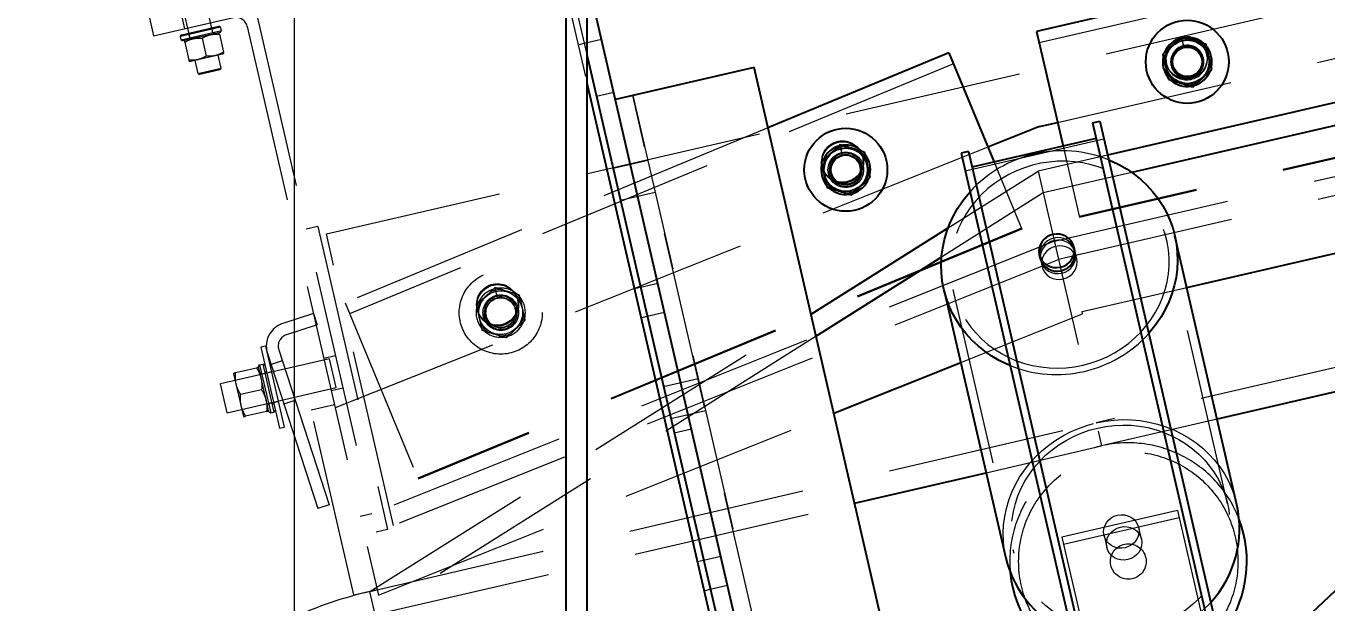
# Model space of a CAD drawing. Header units: millimetres. Extents: x 1293 to 41893, y 1011 to 26911.
# Drawn here: x 10741.8 to 11206.4, y 5223.5 to 5429.4 of the extents above; entities that cross this region are included whole.
import ezdxf

# ---------------------------------------------------------------- set-up
doc = ezdxf.new("R2010")
doc.units = ezdxf.units.MM
doc.header["$LTSCALE"] = 50
doc.linetypes.add('CENTERX2', pattern=[20.32, 12.7, -2.54, 2.54, -2.54])
doc.linetypes.add('HIDDEN', pattern=[1.905, 1.27, -0.635])
doc.layers.add('CAPA_1', color=7, linetype='Continuous')
doc.layers.add('STRUC', color=4, linetype='Continuous')
doc.styles.add('SLDTEXTSTYLE0', font='TXT', dxfattribs={"width": 0.75})
doc.dimstyles.new('SLDDIMSTYLE1', dxfattribs={"dimtxt": 100, "dimasz": 100, "dimexe": 0, "dimexo": 0.0625, "dimgap": 25, "dimtad": 2, "dimdec": 4, "dimlfac": 75, "dimzin": 12, "dimdsep": 46, "dimtxsty": 'SLDTEXTSTYLE0', "dimsah": 1, "dimcen": 0.09, "dimadec": 0, "dimazin": 3, "dimtfac": 1, "dimtdec": 0, "dimtofl": 0, "dimtmove": 0, "dimatfit": 3, "dimfxl": 1, "dimfrac": 2, "dimtolj": 1, "dimtzin": 12, "dimarcsym": 0})

# ---------------------------------------------------------------- blocks, each defined once
blk = doc.blocks.new('_D_3')
at = {"layer": 'CAPA_1', "transparency": 16777216}
blk.add_arc((9899.27, 4708.49), 5214.32, 0, 13, dxfattribs=at)
for points in [[(14979.94, 5881.46), (14986.48, 5780.49), (15016.52, 5787.13)], [(15113.58, 4708.49), (15128.01, 4808.64), (15097.24, 4808.34)]]:
    blk.add_solid(points, dxfattribs=at)
at = {"layer": 'CAPA_1', "transparency": 16777216, "insert": (15196.76, 5413.27), "char_height": 100, "attachment_point": 1, "rotation": 276.5, "style": 'SLDTEXTSTYLE0'}
blk.add_mtext('13°', dxfattribs=at)

msp = doc.modelspace()

# ---------------------------------------------------------------- linework, layer by layer
at = {"color": 1, "linetype": 'HIDDEN', "lineweight": 18}
for p, q in [((16327.8123211, 6489.1646889), (11124.0071077, 5287.7715924)), ((11109.0187386, 5352.5451709), (13669.0136889, 5943.5665743)), ((10849.0908912, 5355.2090698), (12641.9318104, 5769.1190098)), ((12657.1684952, 5703.1216774), (11111.0164292, 5346.1643467)), ((10927.2838093, 5473.2360545), (10942.1028163, 5409.0478832)), ((10929.5029696, 5473.748388), (10942.1028163, 5419.172456)), ((11330.977345, 5475.8172239), (11103.6243299, 5423.3286446)), ((10787.3878032, 5425.8391392), (10942.1028163, 5461.5579144)), ((11110.1740294, 5394.9587795), (11337.5270445, 5447.4473588)), ((10797.6359771, 5436.7207038), (10800.4280996, 5424.6266927)), ((10808.6777661, 5426.5312783), (10805.8856436, 5438.6252894)), ((10785.9022264, 5432.2738791), (10787.3878032, 5425.8391392)), ((10796.9856859, 5434.8326973), (10798.4712627, 5428.3979574)), ((10823.9916386, 5434.2898004), (10866.8298177, 5248.7372611)), ((10811.3425596, 5428.9147821), (10796.9881398, 5425.6008031)), ((10796.9881398, 5425.6008031), (10797.3847073, 5426.2354439)), ((10797.3849138, 5426.2354916), (10796.9883623, 5425.6008545)), ((10797.2566863, 5424.4376002), (10811.6111061, 5427.7515791)), ((10797.3847073, 5426.2354439), (10810.7079188, 5429.3113496)), ((10811.2145386, 5427.1169383), (10797.8913271, 5424.0410326)), ((10799.372877, 5426.694449), (10800.0075177, 5426.2978815)), ((10800.0076466, 5426.2979112), (10799.3730219, 5426.6944825)), ((10800.0075177, 5426.2978815), (10800.2760643, 5425.1346785)), ((10800.0076466, 5426.2979112), (10800.2761932, 5425.1347082)), ((10808.3231816, 5428.2177038), (10808.7197492, 5428.8523445)), ((10808.5917282, 5427.0545008), (10808.3231816, 5428.2177038)), ((10809.2263689, 5426.6579332), (10808.5917282, 5427.0545008)), ((10810.7463286, 5426.9808039), (10810.6940743, 5426.9967797)), ((10811.3425596, 5428.9147821), (10810.7079188, 5429.3113496)), ((10810.8739257, 5426.4281205), (10812.3434219, 5420.0630329)), ((10811.2145386, 5427.1169383), (10811.6111061, 5427.7515791)), ((10811.6111061, 5427.7515791), (10811.3425596, 5428.9147821)), ((10820.8190981, 5429.2126744), (10867.6698547, 5226.2797524)), ((10797.2566863, 5424.4376002), (10796.9881398, 5425.6008031)), ((10797.2569088, 5424.4376515), (10796.9883623, 5425.6008545)), ((10797.8913271, 5424.0410326), (10797.2566863, 5424.4376002)), ((10797.2569088, 5424.4376515), (10797.8915336, 5424.0410803)), ((10798.4117914, 5424.1611913), (10798.3718288, 5424.1239255)), ((10798.4994258, 5423.5712421), (10799.9689221, 5417.2061545)), ((10800.2760643, 5425.1346785), (10799.8794967, 5424.5000377)), ((10799.8796416, 5424.5000712), (10800.2761932, 5425.1347082)), ((10804.6866338, 5424.9998628), (10806.1562139, 5418.6344122)), ((10938.9511957, 5422.6990519), (10941.170356, 5423.2113854)), ((10941.1661119, 5423.2297685), (10947.3533618, 5424.6582077)), ((11154.4477372, 5425.1510843), (11155.2386326, 5421.8443511)), ((11154.5151351, 5425.1669241), (11155.427448, 5425.3274688)), ((11155.2799686, 5421.8540658), (11154.5151351, 5425.1669241)), ((10800.0965191, 5416.6534711), (10800.1487735, 5416.6374954)), ((10812.4310563, 5419.4730838), (10800.1487735, 5416.6374954)), ((10802.1650816, 5417.1029968), (10803.2305068, 5412.4881333)), ((10811.4801734, 5414.3927189), (10810.4147482, 5419.0075824)), ((10812.4310563, 5419.4730838), (10812.4710189, 5419.5103495)), ((11163.4866388, 5419.240162), (11163.4036411, 5419.5996649)), ((10803.2305068, 5412.4881333), (10811.4801734, 5414.3927189)), ((10803.2305068, 5412.4881333), (10803.8651476, 5412.0915658)), ((10811.0836058, 5413.7580781), (10803.8651476, 5412.0915658)), ((10811.0836058, 5413.7580781), (10811.4801734, 5414.3927189)), ((11072.9877788, 5415.9385187), (10857.3943959, 5326.6976217)), ((11345.2774636, 5413.8766054), (11117.9244485, 5361.3880261)), ((11345.3604614, 5413.5171025), (11118.0074463, 5361.0285232)), ((11148.9667246, 5416.2666401), (11149.0497224, 5415.9071372)), ((10945.5245386, 5404.3513485), (10951.7117885, 5405.7797877)), ((10958.4978327, 5404.6096585), (11027.0029271, 5107.8814948)), ((11027.0040023, 5107.881743), (10958.4989079, 5404.6099067)), ((11006.7763742, 5393.0957668), (10855.7814721, 5330.5942173)), ((11126.7170821, 5388.9468552), (11077.2190828, 5377.5193417)), ((11085.3262157, 5386.1306006), (10852.2529913, 5293.0575246)), ((11032.503028, 5386.621935), (11033.2939234, 5383.3152018)), ((11032.5704258, 5386.6377748), (11033.4827387, 5386.7983196)), ((11033.3352594, 5383.3249166), (11032.5704258, 5386.6377748)), ((11040.3081485, 5383.5257617), (11040.1670359, 5383.8666697)), ((11112.1253196, 5386.5068131), (11118.0074463, 5361.0285232)), ((10963.8555549, 5381.4077196), (10951.4810551, 5378.5508412)), ((11087.5217004, 5380.82662), (11097.4419023, 5356.8608156)), ((11128.0259555, 5383.2775017), (11103.2769559, 5377.5637449)), ((11026.4768561, 5378.1998727), (11026.6179687, 5377.8589648)), ((11071.0712716, 5357.3213579), (11103.2769559, 5377.5637449)), ((11103.2769559, 5377.5637449), (11125.9116933, 5279.5219258)), ((11136.6795072, 5377.1099902), (11105.0666809, 5369.8115941)), ((10954.0998603, 5367.2075497), (10966.4743601, 5370.0644281)), ((11105.0666809, 5369.8115941), (11068.7313092, 5346.8867813)), ((10846.0000807, 5357.7796731), (10841.8752474, 5356.8273803)), ((10846.0000807, 5357.7796731), (10870.954651, 5249.6895539)), ((11097.3007898, 5357.2017235), (10881.7074069, 5267.9608266)), ((11097.4419023, 5356.8608156), (10881.8485194, 5267.6199186)), ((10873.1120401, 5251.1620428), (10849.0908912, 5355.2090698)), ((11109.0187386, 5352.5451709), (10865.330144, 5255.2330615)), ((11170.8731813, 5258.8472299), (11149.1324848, 5353.0165324)), ((11117.0021752, 5346.3416513), (11116.5220151, 5348.4214534)), ((11111.0164292, 5346.1643467), (10873.1120401, 5251.1620428)), ((11104.1475152, 5345.564575), (11104.6276754, 5343.4847729)), ((10967.4677353, 5337.5332844), (10961.2804854, 5336.1048452)), ((10909.3068092, 5335.6271368), (10910.0977046, 5332.3204036)), ((10910.1390406, 5332.3301183), (10909.374207, 5335.6429765)), ((10917.1119297, 5332.5309635), (10916.9708171, 5332.8718714)), ((10961.2847295, 5336.0864621), (10959.0655691, 5335.5741286)), ((11072.8230692, 5335.3991157), (11094.5637657, 5241.2298132)), ((11118.9149137, 5327.4617734), (11156.2982452, 5336.0923955)), ((10855.7814721, 5330.5942173), (10881.8485194, 5267.6199186)), ((10844.4689523, 5326.7739016), (10833.5001005, 5323.2099056)), ((10844.4689523, 5326.7739016), (10845.7771242, 5322.7477623)), ((10864.6054685, 5227.5504563), (11022.1364177, 5326.5641089)), ((10903.2806373, 5327.2050744), (10903.4217499, 5326.8641665)), ((10961.4463011, 5325.2620454), (10963.6654614, 5325.7743789)), ((10963.6612174, 5325.7927621), (10969.8484673, 5327.2212012)), ((11075.5882212, 5309.3077449), (11119.0950924, 5326.6813336)), ((11119.0950924, 5326.6813336), (11118.9149137, 5327.4617734)), ((10845.7771242, 5322.7477623), (10834.8082724, 5319.1837663)), ((10827.3220131, 5315.1008329), (10825.6720798, 5314.7199157)), ((10825.6720798, 5314.7199157), (10832.3381294, 5285.8460828)), ((10827.3220131, 5315.1008329), (10833.9880627, 5286.2269999)), ((11023.9651915, 5318.642819), (10866.5100541, 5219.3007898)), ((10850.2512333, 5310.6189138), (10811.2764307, 5301.6208716)), ((10828.0641659, 5312.5412832), (10846.0489549, 5257.1897939)), ((10833.3650002, 5309.926347), (10829.338861, 5308.618175)), ((10832.0903051, 5313.8494551), (10850.0750942, 5258.4979659)), ((10852.3082899, 5311.6369087), (10848.1834566, 5310.6846159)), ((10852.6319653, 5300.3068306), (10850.2512333, 5310.6189138)), ((10815.9948214, 5305.4256276), (10815.9516912, 5305.2845551)), ((10815.9516912, 5305.2845551), (10819.4653121, 5290.0653909)), ((10824.1844914, 5307.3163619), (10816.6844867, 5305.5848494)), ((10824.8726914, 5307.8098205), (10825.269259, 5308.4444613)), ((10828.5904575, 5291.7064065), (10824.8726914, 5307.8098205)), ((10825.2693203, 5308.4441957), (10824.8727491, 5307.8095709)), ((10824.974764, 5307.3676956), (10824.8741567, 5307.4755837)), ((10825.269259, 5308.4444613), (10826.5115808, 5308.7312739)), ((10825.269259, 5308.4444613), (10829.2250983, 5291.3098389)), ((10825.2693203, 5308.4441957), (10826.5116421, 5308.7310083)), ((10826.0340926, 5305.1316031), (10825.3994518, 5305.5281706)), ((10825.3994931, 5305.5279917), (10826.0341302, 5305.1314402)), ((10827.2764144, 5305.4184157), (10826.0340926, 5305.1316031)), ((10827.276452, 5305.4182528), (10826.0341302, 5305.1314402)), ((10830.4674201, 5291.5966515), (10826.5115808, 5308.7312739)), ((10826.5115808, 5308.7312739), (10827.1462216, 5308.3347063)), ((10827.1462792, 5308.3344567), (10826.5116421, 5308.7310083)), ((10827.672982, 5306.0530564), (10827.2764144, 5305.4184157)), ((10827.276452, 5305.4182528), (10827.6730233, 5306.0528775)), ((10829.4456261, 5305.9024547), (10827.7956928, 5305.5215375)), ((10813.6571627, 5291.3087885), (10811.2764307, 5301.6208716)), ((10813.6571627, 5291.3087885), (10852.6319653, 5300.3068306)), ((10850.8022618, 5299.3413244), (10854.9270951, 5300.2936172)), ((10981.8516392, 5303.4581144), (10969.4771394, 5300.601236)), ((10825.9666969, 5299.5815276), (10818.4733792, 5297.8515589)), ((10833.9174628, 5294.5266877), (10837.943602, 5295.8348596)), ((10827.7555894, 5291.8482371), (10820.2555847, 5290.1167246)), ((10828.0636971, 5293.9880564), (10828.4602647, 5294.6226971)), ((10828.4452547, 5292.0074589), (10828.4883849, 5292.1485314)), ((10828.4602647, 5294.6226971), (10829.7025865, 5294.9095097)), ((10828.5904575, 5291.7064065), (10829.2250983, 5291.3098389)), ((10829.2250983, 5291.3098389), (10830.4674201, 5291.5966515)), ((10829.7025865, 5294.9095097), (10830.3372273, 5294.5129422)), ((10830.2145165, 5295.044461), (10831.8644498, 5295.4253781)), ((10830.4674201, 5291.5966515), (10830.8639877, 5292.2312923)), ((10843.7176542, 5292.3903138), (10851.9673208, 5294.2948994)), ((10858.954339, 5226.3929814), (10843.7176542, 5292.3903138)), ((10867.6698547, 5226.2797524), (11030.2959708, 5291.2212012)), ((10972.0959446, 5289.2579445), (10984.4704444, 5292.1148229)), ((10819.4653121, 5290.0653909), (10819.5659194, 5289.9575028)), ((10864.6054685, 5227.5504563), (11124.0071077, 5287.7715924)), ((11167.160026, 5289.0448538), (11125.9116933, 5279.5219258)), ((10832.3381294, 5285.8460828), (10833.9880627, 5286.2269999)), ((10973.268502, 5284.1790405), (10979.4557519, 5285.6074797)), ((11084.6749826, 5269.9486572), (11125.9116933, 5279.5219258)), ((10850.0750942, 5258.4979659), (10846.0489549, 5257.1897939)), ((10866.5100541, 5219.3007898), (11037.7235781, 5259.0486994)), ((10865.330144, 5255.2330615), (10861.2053107, 5254.2807687)), ((11152.9667174, 5256.4282846), (11111.7183847, 5246.9053566)), ((11153.5619004, 5253.8502638), (11112.3135677, 5244.3273358)), ((11152.9667174, 5256.4282846), (11174.1374841, 5164.7276195)), ((10870.954651, 5249.6895539), (10866.8298177, 5248.7372611)), ((11140.1271109, 5246.1765505), (11139.1500009, 5250.4088787)), ((11111.7183847, 5246.9053566), (11132.8891513, 5155.2046915)), ((11126.7755011, 5247.5520003), (11127.752611, 5243.3196721)), ((10989.9628407, 5240.096278), (10983.7755908, 5238.6678388)), ((10983.7798349, 5238.6494556), (10981.5606746, 5238.1371221)), ((10858.954339, 5226.3929814), (10867.2040055, 5228.297567)), ((10866.5100541, 5219.3007898), (10864.6054685, 5227.5504563)), ((10983.9414066, 5227.8250389), (10986.1605669, 5228.3373725)), ((10986.1563228, 5228.3557556), (10992.3435727, 5229.7841948))]:
    msp.add_line(p, q, dxfattribs=at)
at = {"color": 7, "linetype": 'Continuous', "lineweight": 25}
for p, q in [((11330.028676, 5479.926361), (11102.6756609, 5427.4377816)), ((11012.0811531, 5144.2913413), (10942.1028163, 5447.4008189)), ((11384.2268203, 5442.4261319), (11128.0259555, 5383.2775017)), ((11386.0165454, 5434.6739812), (11136.6795072, 5377.1099902)), ((11102.6756609, 5427.4377816), (11112.1253196, 5386.5068131)), ((10942.1028163, 5419.172456), (11025.9558435, 5055.9650917)), ((11071.3748551, 5419.8351143), (11006.7763742, 5393.0957668)), ((11071.3748551, 5419.8351143), (11087.5217004, 5380.82662)), ((11001.8096573, 5414.6089811), (10952.311658, 5403.1814676)), ((11061.5791524, 5155.7188549), (11001.8096573, 5414.6089811)), ((10942.1028163, 5409.0478832), (11023.1608778, 5057.9468455)), ((11103.6782289, 5393.4591058), (11085.3262157, 5386.1306006)), ((11103.6782289, 5393.4591058), (11110.1740294, 5394.9587795)), ((11122.6532002, 5394.7876438), (11125.231221, 5395.3828268)), ((11122.6532002, 5394.7876438), (11169.755905, 5190.7634143)), ((11125.231221, 5395.3828268), (11171.9882247, 5192.8559931)), ((11123.9354967, 5389.2334073), (11079.593539, 5378.9962597)), ((11078.3112425, 5384.5504962), (11075.7332217, 5383.9553132)), ((11075.7332217, 5383.9553132), (11125.0431226, 5170.3706669)), ((11078.3112425, 5384.5504962), (11127.6211434, 5170.9658499)), ((11022.1364177, 5326.5641089), (11071.0712716, 5357.3213579)), ((11174.2110837, 5258.5033675), (11152.063258, 5354.4361401)), ((11068.7313092, 5346.8867813), (11023.9651915, 5318.642819)), ((11103.6505654, 5347.7171011), (11103.9439507, 5346.4463101)), ((11116.3184505, 5349.3031885), (11116.0250653, 5350.5739795)), ((11156.2982452, 5336.0923955), (11220.4410265, 5350.9009234)), ((11069.5665926, 5335.3902841), (11091.7144182, 5239.4575115)), ((11030.2959708, 5291.2212012), (11075.5882212, 5309.3077449)), ((11232.0831896, 5304.0335471), (11167.160026, 5289.0448538)), ((11037.7235781, 5259.0486994), (11084.6749826, 5269.9486572))]:
    msp.add_line(p, q, dxfattribs=at)
at = {"color": 1, "linetype": 'HIDDEN', "lineweight": 18, "flags": 128}
for points in [[(11154.57083, 5424.6364334), (11153.2418669, 5424.1966656), (11152.5120972, 5423.8409808)], [(11152.9716574, 5424.1783504), (11153.3457839, 5424.3515099), (11154.6080098, 5424.7646394)], [(11154.6080098, 5424.7646394), (11155.9235949, 5424.9466445), (11156.6123163, 5424.9478125)], [(11156.8424624, 5424.8557225), (11156.0198994, 5424.8495557), (11154.6341717, 5424.6513199)], [(11162.4038298, 5423.1091232), (11162.5756117, 5422.9489032), (11163.5308811, 5421.8702852)], [(11147.8674587, 5418.3055089), (11148.2190595, 5419.5748424), (11148.4029481, 5420.0436168)], [(11165.1021037, 5414.8120834), (11164.7552722, 5413.5918314), (11164.601592, 5413.1992291)], [(11150.7415682, 5409.9489445), (11150.4355422, 5410.2264245), (11149.5409801, 5411.2163382)], [(11159.3499359, 5408.2840121), (11158.5046888, 5408.0401552), (11157.702025, 5407.890458)], [(11032.6261208, 5386.1072842), (11031.2971577, 5385.6675163), (11030.567388, 5385.3118316)], [(11034.8977532, 5386.3265733), (11034.0751902, 5386.3204064), (11032.6894624, 5386.1221706)], [(11040.4591206, 5384.579974), (11040.6309025, 5384.4197539), (11041.5861718, 5383.341136)], [(11025.9227495, 5379.7763596), (11026.2743503, 5381.0456931), (11026.4582389, 5381.5144675)], [(11119.2552552, 5308.3541267), (11122.187065, 5309.144549), (11125.0514608, 5310.145846), (11127.8312159, 5311.3519957), (11130.5096124, 5312.7557442), (11133.0705421, 5314.3486493), (11135.4986033, 5316.1211309), (11137.7791934, 5318.0625292), (11139.8985966, 5320.1611684), (11141.8440666, 5322.404427), (11143.6039031, 5324.7788138), (11145.1675223, 5327.270049), (11146.5255203, 5329.8631499), (11147.6697299, 5332.5425214), (11148.5932699, 5335.2920494), (11149.2905859, 5338.0951979), (11149.7574841, 5340.9351085), (11149.9911566, 5343.7947015), (11149.990198, 5346.6567791), (11149.7546142, 5349.5041285), (11149.2858219, 5352.3196252), (11148.5866405, 5355.0863366), (11147.6612749, 5357.7876233), (11146.5152905, 5360.4072396), (11145.1555793, 5362.9294306), (11143.5903188, 5365.3390277), (11141.8289227, 5367.6215392), (11139.8819841, 5369.763238), (11137.7612122, 5371.7512434), (11135.4793615, 5373.5735995), (11133.0501555, 5375.2193463), (11130.4882036, 5376.6785862), (11127.8089136, 5377.9425432), (11125.0283993, 5379.0036155), (11122.1633828, 5379.8554219), (11119.2310948, 5380.4928394), (11116.2491704, 5380.9120346), (11113.2355431, 5381.1104863), (11110.2083375, 5381.0870011), (11107.1857593, 5380.8417202), (11104.1859867, 5380.3761187), (11101.2270608, 5379.6929968), (11098.3267768, 5378.7964629), (11095.5025775, 5377.6919089), (11092.7714478, 5376.3859776), (11090.1498131, 5374.8865232), (11087.6534402, 5373.2025634), (11085.2973427, 5371.3442259), (11083.0956903, 5369.3226869), (11081.061724, 5367.1501041), (11079.2076765, 5364.8395437), (11077.544698, 5362.4049018), (11076.08279, 5359.8608205), (11074.8307446, 5357.2226002), (11073.7960916, 5354.5061075), (11072.9850537, 5351.7276798), (11072.4025085, 5348.9040267), (11072.0519595, 5346.0521301), (11071.935515, 5343.1891417), (11072.0538752, 5340.3322797), (11072.4063283, 5337.4987257), (11072.9907547, 5334.705521), (11073.8036395, 5331.9694643), (11074.8400939, 5329.3070105), (11076.0938846, 5326.734172), (11077.5574712, 5324.2664221), (11079.2220514, 5321.9186021), (11081.0776142, 5319.7048321), (11083.1130002, 5317.638426), (11085.3159682, 5315.7318114), (11087.6732693, 5313.9964548), (11090.1707265, 5312.442793), (11092.7933198, 5311.0801698), (11095.5252765, 5309.9167803), (11098.3501663, 5308.9596211), (11101.2510001, 5308.2144487), (11104.2103319, 5307.6857448), (11107.2103639, 5307.3766889), (11110.2330536, 5307.2891398), (11113.2602221, 5307.423624), (11116.2736637, 5307.7793327), (11119.2552552, 5308.3541267)], [(11043.1573945, 5376.2829341), (11042.810563, 5375.0626821), (11042.6568828, 5374.6700799)], [(11028.7968589, 5371.4197953), (11028.490833, 5371.6972753), (11027.5962709, 5372.6871889)], [(11037.4052267, 5369.7548628), (11036.5599796, 5369.511006), (11035.7573158, 5369.3613088)], [(11116.3184505, 5349.3031885), (11115.9376957, 5350.4100186), (11115.3338005, 5351.4194197), (11114.5299724, 5352.2926012), (11113.5571019, 5352.9960071), (11112.452576, 5353.5026059), (11111.2588409, 5353.7929294), (11110.0217712, 5353.8558205), (11108.7889068, 5353.6888623), (11107.607626, 5353.2984711), (11106.5233248, 5352.6996493), (11105.5776722, 5351.9154093), (11104.8070092, 5350.975889), (11104.2409518, 5349.9171936), (11103.9012534, 5348.7800083), (11103.8009684, 5347.6080343), (11103.9439507, 5346.4463101)], [(11111.6770589, 5341.1789011), (11112.8583397, 5341.5692923), (11113.9426409, 5342.1681142), (11114.8882935, 5342.9523542), (11115.6589565, 5343.8918745), (11116.2250139, 5344.9505698), (11116.5647123, 5346.0877552), (11116.6649973, 5347.2597292), (11116.5220151, 5348.4214534), (11116.1412603, 5349.5282835), (11115.5373651, 5350.5376847), (11114.733537, 5351.4108662), (11113.7606665, 5352.114272), (11112.6561405, 5352.6208709), (11111.4624054, 5352.9111943), (11110.2253358, 5352.9740854), (11108.9924714, 5352.8071273), (11107.8111906, 5352.4167361), (11106.7268894, 5351.8179143), (11105.7812368, 5351.0336743), (11105.0105738, 5350.094154), (11104.4445164, 5349.0354586), (11104.104818, 5347.8982732), (11104.004533, 5346.7262993), (11104.1475152, 5345.564575), (11104.52827, 5344.4577449), (11105.1321652, 5343.4483437), (11105.9359933, 5342.5751623), (11106.9088638, 5341.8717564), (11108.0133898, 5341.3651576), (11109.2071249, 5341.0748341), (11110.4441945, 5341.011943), (11111.6770589, 5341.1789011)], [(11112.1572191, 5339.099099), (11113.3384999, 5339.4894902), (11114.4228011, 5340.088312), (11115.3684537, 5340.872552), (11116.1391167, 5341.8120723), (11116.7051741, 5342.8707677), (11117.0448724, 5344.0079531), (11117.1451575, 5345.179927), (11117.0021752, 5346.3416513), (11116.6214204, 5347.4484814), (11116.0175253, 5348.4578826), (11115.2136971, 5349.331064), (11114.2408266, 5350.0344699), (11113.1363007, 5350.5410687), (11111.9425656, 5350.8313922), (11110.7054959, 5350.8942833), (11109.4726315, 5350.7273252), (11108.2913508, 5350.336934), (11107.2070495, 5349.7381122), (11106.2613969, 5348.9538721), (11105.4907339, 5348.0143518), (11104.9246766, 5346.9556565), (11104.5849782, 5345.8184711), (11104.4846931, 5344.6464971), (11104.6276754, 5343.4847729), (11105.0084302, 5342.3779428), (11105.6123253, 5341.3685416), (11106.4161535, 5340.4953601), (11107.389024, 5339.7919543), (11108.4935499, 5339.2853554), (11109.687285, 5338.995032), (11110.9243547, 5338.9321409), (11112.1572191, 5339.099099)], [(10909.429902, 5335.1124859), (10908.1009389, 5334.6727181), (10907.3711692, 5334.3170333)], [(10911.7015344, 5335.331775), (10910.8789714, 5335.3256082), (10909.4932436, 5335.1273724)], [(11091.7144182, 5239.4575115), (11091.1610254, 5242.3807343), (11090.8414047, 5245.3408654), (11090.7573436, 5248.3213504), (11090.9093124, 5251.3055213), (11091.296461, 5254.2766894), (11091.9166244, 5257.2182387), (11092.7663344, 5260.1137189), (11093.8408391, 5262.9469373), (11095.1341293, 5265.7020494), (11096.6389726, 5268.3636474), (11098.3469532, 5270.9168467), (11100.2485193, 5273.3473687), (11102.3330367, 5275.6416209), (11104.5888479, 5277.786773), (11107.0033375, 5279.7708285), (11109.5630026, 5281.5826915), (11112.2535286, 5283.2122296), (11115.059869, 5284.6503295), (11117.9663296, 5285.888949), (11120.9566563, 5286.9211612), (11124.0141258, 5287.7411934)], [(11124.4409952, 5285.8922189), (11127.4225868, 5286.4670129), (11130.4360284, 5286.8227216), (11133.4631969, 5286.9572058), (11136.4858866, 5286.8696567), (11139.4859185, 5286.5606008), (11142.4452503, 5286.0318969), (11145.3460841, 5285.2867245), (11148.170974, 5284.3295653), (11150.9029307, 5283.1661758), (11153.5255239, 5281.8035526), (11156.0229811, 5280.2498908), (11158.3802823, 5278.5145342), (11160.5832503, 5276.6079196), (11162.6186362, 5274.5415135), (11164.4741991, 5272.3277435), (11166.1387793, 5269.9799235), (11167.6023658, 5267.5121736), (11168.8561565, 5264.939335), (11169.892611, 5262.2768813), (11170.7054957, 5259.5408246), (11171.2899221, 5256.7476199), (11171.6423753, 5253.9140659), (11171.7607355, 5251.0572039), (11171.6442909, 5248.1942155), (11171.2937419, 5245.3423189), (11170.7111967, 5242.5186658), (11169.9001588, 5239.7402381), (11168.8655059, 5237.0237454), (11167.6134605, 5234.3855251), (11166.1515525, 5231.8414438), (11164.488574, 5229.4068019), (11162.6345264, 5227.0962415), (11160.6005602, 5224.9236587), (11158.3989078, 5222.9021197), (11156.0428102, 5221.0437822), (11153.5464374, 5219.3598224), (11150.9248027, 5217.860368), (11148.193673, 5216.5544367), (11145.3694736, 5215.4498827), (11142.4691897, 5214.5533488), (11139.5102637, 5213.8702269), (11136.5104912, 5213.4046254), (11133.487913, 5213.1593445), (11130.4607073, 5213.1358593), (11127.4470801, 5213.334311), (11124.4651557, 5213.7535062), (11121.5328677, 5214.3909237), (11118.6678512, 5215.2427301), (11115.8873368, 5216.3038024), (11113.2080469, 5217.5677593), (11110.646095, 5219.0269993), (11108.2168889, 5220.6727461), (11105.9350383, 5222.4951022), (11103.8142664, 5224.4831076), (11101.8673278, 5226.6248064), (11100.1059316, 5228.9073179), (11098.5406711, 5231.316915), (11097.1809599, 5233.839106), (11096.0349755, 5236.4587223), (11095.10961, 5239.160009), (11094.4104286, 5241.9267204), (11093.9416363, 5244.7422171), (11093.7060524, 5247.5895665), (11093.7050939, 5250.4516441), (11093.9387664, 5253.3112371), (11094.4056646, 5256.1511477), (11095.1029806, 5258.9542962), (11096.0265205, 5261.7038242), (11097.1707302, 5264.3831957), (11098.5287282, 5266.9762966), (11100.0923474, 5269.4675318), (11101.8521839, 5271.8419186), (11103.7976539, 5274.0851772), (11105.9170571, 5276.1838164), (11108.1976472, 5278.1252147), (11110.6257084, 5279.8976963), (11113.1866381, 5281.4906014), (11115.8650346, 5282.8943499), (11118.6447896, 5284.1004996), (11121.5091854, 5285.1017966), (11124.4409952, 5285.8922189)], [(11124.0141258, 5287.7411934), (11127.1216398, 5288.3444598), (11130.2618196, 5288.7275866), (11133.4171041, 5288.8884312), (11136.5698477, 5288.8260941), (11139.7024189, 5288.540924), (11142.7972992, 5288.0345156), (11145.8371807, 5287.309701), (11148.8050631, 5286.3705336), (11151.6843489, 5285.2222656), (11154.458936, 5283.8713187), (11157.1133077, 5282.3252478), (11159.6326196, 5280.5926991), (11162.0027828, 5278.683362), (11164.2105424, 5276.607914), (11166.2435517, 5274.3779619), (11168.0904412, 5272.0059767), (11169.7408825, 5269.5052233), (11171.1856455, 5266.8896869), (11172.4166506, 5264.1739948), (11173.4270134, 5261.3733342), (11174.2110837, 5258.5033675)], [(11131.6204572, 5254.7945526), (11132.8533216, 5254.9615107), (11134.0903913, 5254.8986196), (11135.2841264, 5254.6082961), (11136.3886523, 5254.1016973), (11137.3615228, 5253.3982914), (11138.165351, 5252.52511), (11138.7692461, 5251.5157088), (11139.1500009, 5250.4088787), (11139.2929831, 5249.2471544), (11139.1926981, 5248.0751805), (11138.8529997, 5246.9379951), (11138.2869424, 5245.8792997), (11137.5162793, 5244.9397794), (11136.5706268, 5244.1555394), (11135.4863255, 5243.5567176), (11134.3050448, 5243.1663264), (11133.0721804, 5242.9993683), (11131.8351107, 5243.0622594), (11130.6413756, 5243.3525828), (11129.5368496, 5243.8591817), (11128.5639792, 5244.5625875), (11127.760151, 5245.435769), (11127.1562559, 5246.4451702), (11126.7755011, 5247.5520003), (11126.6325188, 5248.7137245), (11126.7328038, 5249.8856985), (11127.0725022, 5251.0228839), (11127.6385596, 5252.0815792), (11128.4092226, 5253.0210995), (11129.3548752, 5253.8053396), (11130.4391764, 5254.4041614), (11131.6204572, 5254.7945526)], [(11132.5975672, 5250.5622244), (11133.8304315, 5250.7291825), (11135.0675012, 5250.6662914), (11136.2612363, 5250.3759679), (11137.3657623, 5249.8693691), (11138.3386328, 5249.1659632), (11139.1424609, 5248.2927818), (11139.7463561, 5247.2833806), (11140.1271109, 5246.1765505), (11140.2700931, 5245.0148262), (11140.1698081, 5243.8428523), (11139.8301097, 5242.7056669), (11139.2640523, 5241.6469715), (11138.4933893, 5240.7074512), (11137.5477367, 5239.9232112), (11136.4634355, 5239.3243894), (11135.2821547, 5238.9339982), (11134.0492903, 5238.7670401), (11132.8122207, 5238.8299312), (11131.6184855, 5239.1202546), (11130.5139596, 5239.6268535), (11129.5410891, 5240.3302593), (11128.737261, 5241.2034408), (11128.1333658, 5242.212842), (11127.752611, 5243.3196721), (11127.6096288, 5244.4813963), (11127.7099138, 5245.6533703), (11128.0496122, 5246.7905557), (11128.6156695, 5247.849251), (11129.3863326, 5248.7887713), (11130.3319852, 5249.5730113), (11131.4162864, 5250.1718332), (11132.5975672, 5250.5622244)]]:
    msp.add_lwpolyline(points, dxfattribs=at)
at = {"color": 7, "linetype": 'Continuous', "lineweight": 25, "flags": 128}
for points in [[(11128.4050248, 5381.635572), (11129.5365233, 5381.1550382), (11132.3111103, 5379.8040913), (11134.965482, 5378.2580204), (11137.4847939, 5376.5254717), (11139.8549572, 5374.6161346), (11142.0627168, 5372.5406866), (11144.095726, 5370.3107346), (11145.9426156, 5367.9387493), (11147.5930568, 5365.4379959), (11149.0378198, 5362.8224595), (11150.2688249, 5360.1067674), (11151.2791878, 5357.3061068), (11152.063258, 5354.4361401), (11152.6166509, 5351.5129173), (11152.9362716, 5348.5527862), (11153.0203327, 5345.5723012), (11152.8683639, 5342.5881303), (11152.4812153, 5339.6169622), (11151.8610519, 5336.6754129), (11151.0113419, 5333.7799327), (11149.9368372, 5330.9467143), (11148.643547, 5328.1916022), (11147.1387037, 5325.5300042), (11145.4307231, 5322.9768049), (11143.529157, 5320.5462829), (11142.7228251, 5319.6183658)], [(11093.2248258, 5308.1908522), (11092.0933274, 5308.6713859), (11089.3187403, 5310.0223329), (11086.6643686, 5311.5684038), (11084.1450567, 5313.3009524), (11081.7748935, 5315.2102896), (11079.5671339, 5317.2857376), (11077.5341246, 5319.5156896), (11075.6872351, 5321.8876749), (11074.0367938, 5324.3884283), (11072.5920308, 5327.0039646), (11071.3610257, 5329.7196568), (11070.3506629, 5332.5203174), (11069.5665926, 5335.3902841), (11069.0131997, 5338.3135069), (11068.693579, 5341.273638), (11068.609518, 5344.254123), (11068.7614867, 5347.2382939), (11069.1486353, 5350.209462), (11069.7687987, 5353.1510113), (11070.6185087, 5356.0464915), (11071.6930134, 5358.8797099), (11072.9863037, 5361.634822), (11074.4911469, 5364.29642), (11076.1991275, 5366.8496193), (11078.1006936, 5369.2801413), (11078.9070255, 5370.2080584)], [(11111.1801091, 5343.3314272), (11112.3613899, 5343.7218184), (11113.4456911, 5344.3206402), (11114.3913437, 5345.1048802), (11115.1620067, 5346.0444005), (11115.7280641, 5347.1030959), (11116.0677625, 5348.2402813), (11116.1680475, 5349.4122552), (11116.0250653, 5350.5739795), (11115.6443105, 5351.6808096), (11115.0404153, 5352.6902108), (11114.2365872, 5353.5633922), (11113.2637167, 5354.2667981), (11112.1591907, 5354.7733969), (11110.9654556, 5355.0637204), (11109.728386, 5355.1266115), (11108.4955216, 5354.9596534), (11107.3142408, 5354.5692622), (11106.2299396, 5353.9704404), (11105.284287, 5353.1862003), (11104.513624, 5352.24668), (11103.9475666, 5351.1879847), (11103.6078682, 5350.0507993), (11103.5075832, 5348.8788253), (11103.6505654, 5347.7171011), (11104.0313202, 5346.610271), (11104.6352154, 5345.6008698), (11105.4390435, 5344.7276883), (11106.411914, 5344.0242825), (11107.51644, 5343.5176836), (11108.7101751, 5343.2273602), (11109.9472447, 5343.1644691), (11111.1801091, 5343.3314272)], [(11176.682954, 5247.796521), (11175.855966, 5250.8523848), (11175.0375883, 5253.2307356)]]:
    msp.add_lwpolyline(points, dxfattribs=at)
at = {"color": 7, "linetype": 'Continuous', "lineweight": 25}
for centre, radius in [((11156.4930547, 5416.5996129), 14.8166667), ((11156.4930547, 5416.5996129), 7.8097453), ((11156.4930547, 5416.5996129), 5.2916667), ((11034.5483455, 5378.0704636), 14.8166667), ((11034.5483455, 5378.0704636), 7.8097453), ((11034.5483455, 5378.0704636), 5.2916667)]:
    msp.add_circle(centre, radius, dxfattribs=at)
at = {"color": 1, "linetype": 'HIDDEN', "lineweight": 18}
for centre, radius in [((11156.186372, 5417.9134323), 7.3996253), ((11156.4930547, 5416.5996129), 5.8208333), ((11156.4930547, 5416.5996129), 5.3763333), ((11033.3320881, 5381.0158598), 7.4001528), ((11033.4732006, 5380.6749519), 7.4001528), ((11034.5483455, 5378.0704636), 6.35), ((11034.5483455, 5378.0704636), 5.3763333), ((10911.3521267, 5327.0756654), 14.8166667), ((10910.1358693, 5330.0210616), 7.4001528), ((10910.2769818, 5329.6801536), 7.4001528), ((10911.3521267, 5327.0756654), 7.8097453), ((10911.3521267, 5327.0756654), 6.35), ((10911.3521267, 5327.0756654), 5.3763333), ((10911.3521267, 5327.0756654), 5.2916667), ((11135.4346213, 5238.2735931), 39.1583333), ((11135.4346213, 5238.2735931), 6.35)]:
    msp.add_circle(centre, radius, dxfattribs=at)
for centre, radius, start, end in [((10816.6942648, 5428.2603816), 4.2333333, 13, 103), ((11156.4930547, 5416.5996129), 8.2635, 146.922181725, 178.115322897), ((11156.2697107, 5417.5687908), 7.3975071, 146.679152465, 58.032573054), ((11156.4930547, 5416.5996129), 5.9218333, 103.451152532, 103), ((11156.4930547, 5416.5996129), 5.3926667, 103.451152532, 103), ((11156.4930547, 5416.5996129), 8.2635, 26.436605917, 59.845689392), ((11156.4930547, 5416.5996129), 8.2635, 326.083957016, 359.287760076), ((11156.4930547, 5416.5996129), 8.2635, 206.402257745, 237.367943531), ((11156.4930547, 5416.5996129), 8.2635, 266.047504756, 297.742999073), ((11034.5483455, 5378.0704636), 5.9218333, 103.451152532, 103), ((11034.5483455, 5378.0704636), 8.2635, 26.436605917, 59.845689392), ((11111.9168848, 5340.7481236), 44.0867576, 68.037910453, 103.177755455), ((11034.5483455, 5378.0704636), 8.2635, 146.922181725, 178.115322897), ((11034.5483455, 5378.0704636), 5.3926667, 103.451152532, 103), ((11111.6705563, 5340.6521284), 44.1248451, 102.837903755, 137.946430337), ((11034.5483455, 5378.0704636), 8.2635, 326.083957016, 359.287760076), ((11034.5483455, 5378.0704636), 8.2635, 206.402257745, 237.367943531), ((11034.5483455, 5378.0704636), 8.2635, 266.047504756, 297.742999073), ((10911.3521267, 5327.0756654), 8.7926667, 103.451152532, 103), ((10911.3521267, 5327.0756654), 5.9218333, 103.451152532, 103), ((10911.3521267, 5327.0756654), 8.2635, 26.436605917, 59.845689392), ((10911.3521267, 5327.0756654), 8.2635, 146.922181725, 178.115322897), ((10911.3521267, 5327.0756654), 5.3926667, 103.451152532, 103), ((10911.3521267, 5327.0756654), 8.2635, 326.083957016, 359.287760076), ((10836.1164444, 5315.1576271), 8.4666667, 108, 198), ((10836.1164444, 5315.1576271), 4.2333333, 108, 198), ((10911.3521267, 5327.0756654), 8.2635, 206.402257745, 237.367943531), ((10911.3521267, 5327.0756654), 8.2635, 266.047504756, 297.742999073), ((11109.775324, 5349.4162199), 44.4235291, 248.126319146, 317.873680854), ((11135.4346213, 5238.2735931), 42.3333333, 20.690413747, 185.309586253), ((10896.9834236, 5087.306125), 143.9333333, 103, 283), ((11131.9231497, 5253.4834473), 44.4235291, 248.126319146, 317.873680854)]:
    msp.add_arc(centre, radius, start, end, dxfattribs=at)
at = {"color": 7, "linetype": 'Continuous', "lineweight": 25}
for centre, radius, start, end in [((11156.4930547, 5416.5996129), 8.7926667, 103.451152532, 156.94027236), ((11156.4930547, 5416.5996129), 8.7926667, 47.759877722, 96.960939893), ((11156.4930547, 5416.5996129), 8.7926667, 348.270129987, 36.829770678), ((11156.4930547, 5416.5996129), 8.7926667, 168.81289956, 217.752078679), ((11156.4930547, 5416.5996129), 8.7926667, 288.96050735, 337.248847097), ((11156.4930547, 5416.5996129), 8.7926667, 229.146806409, 277.903067279), ((11034.5483455, 5378.0704636), 8.7926667, 103.451152532, 156.94027236), ((11034.5483455, 5378.0704636), 8.7926667, 47.759877722, 96.960939893), ((11034.5483455, 5378.0704636), 8.7926667, 168.81289956, 217.752078679), ((11034.5483455, 5378.0704636), 8.7926667, 348.270129987, 36.829770678), ((11034.5483455, 5378.0704636), 8.7926667, 288.96050735, 337.248847097), ((11034.5483455, 5378.0704636), 8.7926667, 229.146806409, 277.903067279), ((11110.2676884, 5348.1090784), 6.1674647, 281.274564585, 11.163793202), ((11109.905803, 5348.0255305), 6.1674647, 194.836206798, 284.725435415), ((11136.0084896, 5250.0900848), 39.118046, 317.546225854, 12.419880838), ((11135.4346213, 5238.2735931), 42.3333333, 319.869897646, 13), ((11129.7004481, 5248.6092396), 39.0729137, 193.545754788, 248.48813852), ((11135.4346213, 5238.2735931), 42.3333333, 185.309586253, 246.130102354)]:
    msp.add_arc(centre, radius, start, end, dxfattribs=at)
at = {"color": 1, "linetype": 'HIDDEN', "lineweight": 18}
for points, knots in [([(10804.6866338, 5424.9998628), (10805.1868041, 5425.2834372), (10806.1979915, 5425.8567356), (10807.7793154, 5426.3460814), (10809.3569916, 5426.5277613), (10810.3652018, 5426.4615364), (10810.8739257, 5426.4281205)], [0, 0, 0, 0, 0.26460612106, 0.53495060651, 0.76534489377, 1, 1, 1, 1]), ([(10810.8739257, 5426.4281205), (10810.855409, 5426.5083248), (10810.8007703, 5426.7449912), (10810.7479208, 5426.9739073), (10810.7536403, 5426.9491334), (10810.7555198, 5426.9409926)], [0, 0, 0, 0, 0.2560436476, 0.755532585, 1, 1, 1, 1]), ([(10798.3805394, 5424.0861956), (10798.3787026, 5424.094152), (10798.3728021, 5424.11971), (10798.4253464, 5423.8921154), (10798.4809101, 5423.6514424), (10798.4994258, 5423.5712421)], [0, 0, 0, 0, 0.2315942222, 0.7439414361, 1, 1, 1, 1]), ([(10798.4994258, 5423.5712421), (10798.9996068, 5423.8548518), (10800.0108146, 5424.4282209), (10801.5921343, 5424.9176675), (10803.1697736, 5425.0994325), (10804.1779346, 5425.0332549), (10804.6866338, 5424.9998628)], [0, 0, 0, 0, 0.2646176718, 0.5349733347, 0.7653562273, 1, 1, 1, 1]), ([(10806.1562139, 5418.6344122), (10805.6560436, 5418.3508379), (10804.6448562, 5417.7775395), (10803.0635323, 5417.2881936), (10801.4858562, 5417.1065138), (10800.4776459, 5417.1727387), (10799.9689221, 5417.2061545)], [0, 0, 0, 0, 0.2646061211, 0.5349506065, 0.7653448938, 1, 1, 1, 1]), ([(10799.9689221, 5417.2061545), (10799.9874387, 5417.1259503), (10800.0420775, 5416.8892839), (10800.0949269, 5416.6603678), (10800.0892074, 5416.6851416), (10800.0873279, 5416.6932824)], [0, 0, 0, 0, 0.2560436476, 0.755532585, 1, 1, 1, 1]), ([(10812.3434219, 5420.0630329), (10811.843241, 5419.7794233), (10810.8320332, 5419.2060541), (10809.2507134, 5418.7166076), (10807.6730741, 5418.5348425), (10806.6649131, 5418.6010202), (10806.1562139, 5418.6344122)], [0, 0, 0, 0, 0.2646176718, 0.5349733347, 0.7653562273, 1, 1, 1, 1]), ([(10812.4623083, 5419.5480794), (10812.4641452, 5419.5401231), (10812.4700457, 5419.5145651), (10812.4175014, 5419.7421596), (10812.3619376, 5419.9828326), (10812.3434219, 5420.0630329)], [0, 0, 0, 0, 0.2315942222, 0.7439414361, 1, 1, 1, 1]), ([(10909.2894605, 5336.0100542), (10908.7078824, 5335.4669096), (10907.5321282, 5334.3688548), (10905.7899697, 5332.7418265), (10904.1244186, 5331.1863429), (10903.1033101, 5330.2327142), (10902.5880678, 5329.7515215)], [0, 0, 0, 0, 0.2646037157, 0.5349392798, 0.7653344448, 1, 1, 1, 1]), ([(10918.0561925, 5333.3226195), (10917.2957476, 5333.5557333), (10915.7583586, 5334.0270186), (10913.4796524, 5334.7255542), (10911.300446, 5335.3935882), (10909.9638762, 5335.8033126), (10909.2894605, 5336.0100542)], [0, 0, 0, 0, 0.264433571, 0.5346044925, 0.7651675047, 1, 1, 1, 1]), ([(10920.1161856, 5324.3998092), (10919.8681439, 5325.4741959), (10919.4505741, 5327.2828894), (10918.8396648, 5329.9290281), (10918.4014826, 5331.8270039), (10918.1426868, 5332.9479717), (10918.0561925, 5333.3226195)], [0, 0, 0, 0, 0.36526797776, 0.61491625849, 0.87129802601, 1, 1, 1, 1]), ([(10902.5880678, 5329.7515215), (10902.6745634, 5329.3768677), (10902.929048, 5328.2745739), (10903.3669801, 5326.3776817), (10903.9780935, 5323.7306586), (10904.4000198, 5321.9030951), (10904.6480608, 5320.8287112)], [0, 0, 0, 0, 0.1287025069, 0.3786641705, 0.6347305098, 1, 1, 1, 1]), ([(10913.4147929, 5318.1412765), (10913.9963709, 5318.6844211), (10915.1721252, 5319.7824759), (10916.9142837, 5321.4095042), (10918.5798348, 5322.9649878), (10919.6009432, 5323.9186165), (10920.1161856, 5324.3998092)], [0, 0, 0, 0, 0.2646037157, 0.5349392798, 0.7653344448, 1, 1, 1, 1]), ([(10904.6480608, 5320.8287112), (10905.4085057, 5320.5955974), (10906.9458947, 5320.1243121), (10909.2246009, 5319.4257765), (10911.4038074, 5318.7577425), (10912.7403772, 5318.3480181), (10913.4147929, 5318.1412765)], [0, 0, 0, 0, 0.264433571, 0.5346044925, 0.7651675047, 1, 1, 1, 1]), ([(10816.6844867, 5305.5848494), (10816.5839328, 5305.5616347), (10816.2880866, 5305.4933332), (10816.0028596, 5305.4274833), (10816.0342481, 5305.43473), (10816.0445143, 5305.4371001)], [0, 0, 0, 0, 0.2573252587, 0.7570936881, 1, 1, 1, 1]), ([(10818.4733792, 5297.8515589), (10818.1185183, 5298.4766057), (10817.4011094, 5299.740239), (10816.7881343, 5301.7165101), (10816.5601602, 5303.6885409), (10816.6427916, 5304.9488889), (10816.6844867, 5305.5848494)], [0, 0, 0, 0, 0.2646037157, 0.5349392798, 0.7653344448, 1, 1, 1, 1]), ([(10824.8270802, 5307.4647152), (10824.8371059, 5307.4670298), (10824.8694718, 5307.4745021), (10824.5858887, 5307.4090318), (10824.2850404, 5307.3395755), (10824.1844914, 5307.3163619)], [0, 0, 0, 0, 0.2300487055, 0.7426683061, 1, 1, 1, 1]), ([(10824.1844914, 5307.3163619), (10824.5387023, 5306.6915116), (10825.2548092, 5305.4282537), (10825.8659296, 5303.4519054), (10826.0923335, 5301.4791962), (10826.0088311, 5300.2179407), (10825.9666969, 5299.5815276)], [0, 0, 0, 0, 0.264433571, 0.5346044925, 0.7651675047, 1, 1, 1, 1]), ([(10820.2555847, 5290.1167246), (10819.9013739, 5290.7415749), (10819.1852669, 5292.0048328), (10818.5741465, 5293.9811811), (10818.3477426, 5295.9538903), (10818.431245, 5297.2151458), (10818.4733792, 5297.8515589)], [0, 0, 0, 0, 0.264433571, 0.5346044925, 0.7651675047, 1, 1, 1, 1]), ([(10825.9666969, 5299.5815276), (10826.3215579, 5298.9564808), (10827.0389668, 5297.6928475), (10827.6519419, 5295.7165764), (10827.879916, 5293.7445456), (10827.7972845, 5292.4841976), (10827.7555894, 5291.8482371)], [0, 0, 0, 0, 0.2646037157, 0.5349392798, 0.7653344448, 1, 1, 1, 1]), ([(10827.7555894, 5291.8482371), (10827.8561433, 5291.8714518), (10828.1519896, 5291.9397533), (10828.4372166, 5292.0056031), (10828.4058281, 5291.9983565), (10828.3955618, 5291.9959864)], [0, 0, 0, 0, 0.2573252587, 0.7570936881, 1, 1, 1, 1]), ([(10819.6129959, 5289.9683713), (10819.6029703, 5289.9660567), (10819.5706044, 5289.9585844), (10819.8541875, 5290.0240547), (10820.1550358, 5290.093511), (10820.2555847, 5290.1167246)], [0, 0, 0, 0, 0.2300487055, 0.7426683061, 1, 1, 1, 1])]:
    msp.add_open_spline(points, degree=3, knots=knots, dxfattribs=at)
at = {"color": 7, "linetype": 'Continuous', "lineweight": 25}
for points, knots in [([(11154.4303885, 5425.5340017), (11153.8488104, 5424.9908571), (11152.6730562, 5423.8928023), (11150.9308977, 5422.265774), (11149.2653466, 5420.7102904), (11148.2442381, 5419.7566617), (11147.7289958, 5419.275469)], [0, 0, 0, 0, 0.2646037157, 0.5349392798, 0.7653344448, 1, 1, 1, 1]), ([(11163.1971206, 5422.846567), (11162.4366757, 5423.0796808), (11160.8992867, 5423.5509662), (11158.6205805, 5424.2495017), (11156.441374, 5424.9175357), (11155.1048042, 5425.3272602), (11154.4303885, 5425.5340017)], [0, 0, 0, 0, 0.264433571, 0.5346044925, 0.7651675047, 1, 1, 1, 1]), ([(11165.2571136, 5413.9237567), (11165.0090719, 5414.9981434), (11164.5915021, 5416.8068369), (11163.9805929, 5419.4529756), (11163.5424106, 5421.3509514), (11163.2836148, 5422.4719192), (11163.1971206, 5422.846567)], [0, 0, 0, 0, 0.36526797776, 0.61491625849, 0.87129802601, 1, 1, 1, 1]), ([(11147.7289958, 5419.275469), (11147.8154914, 5418.9008152), (11148.069976, 5417.7985214), (11148.5079081, 5415.9016292), (11149.1190215, 5413.2546061), (11149.5409478, 5411.4270426), (11149.7889888, 5410.3526587)], [0, 0, 0, 0, 0.1287025069, 0.3786641705, 0.6347305098, 1, 1, 1, 1]), ([(11158.5557209, 5407.665224), (11159.137299, 5408.2083686), (11160.3130532, 5409.3064234), (11162.0552117, 5410.9334518), (11163.7207628, 5412.4889353), (11164.7418713, 5413.442564), (11165.2571136, 5413.9237567)], [0, 0, 0, 0, 0.2646037157, 0.5349392798, 0.7653344448, 1, 1, 1, 1]), ([(11149.7889888, 5410.3526587), (11150.5494337, 5410.119545), (11152.0868227, 5409.6482596), (11154.3655289, 5408.949724), (11156.5447354, 5408.28169), (11157.8813052, 5407.8719656), (11158.5557209, 5407.665224)], [0, 0, 0, 0, 0.26443357096, 0.53460449255, 0.76516750469, 1, 1, 1, 1]), ([(11032.4856793, 5387.0048525), (11031.9041012, 5386.4617079), (11030.728347, 5385.3636531), (11028.9861885, 5383.7366247), (11027.3206374, 5382.1811412), (11026.2995289, 5381.2275124), (11025.7842866, 5380.7463198)], [0, 0, 0, 0, 0.2646037157, 0.5349392798, 0.7653344448, 1, 1, 1, 1]), ([(11041.2524113, 5384.3174177), (11040.4919664, 5384.5505315), (11038.9545775, 5385.0218169), (11036.6758713, 5385.7203525), (11034.4966648, 5386.3883865), (11033.160095, 5386.7981109), (11032.4856793, 5387.0048525)], [0, 0, 0, 0, 0.26443357096, 0.53460449255, 0.7651675047, 1, 1, 1, 1]), ([(11043.3124044, 5375.3946075), (11043.0643627, 5376.4689941), (11042.6467929, 5378.2776876), (11042.0358836, 5380.9238264), (11041.5977014, 5382.8218022), (11041.3389056, 5383.94277), (11041.2524113, 5384.3174177)], [0, 0, 0, 0, 0.3652679778, 0.6149162585, 0.871298026, 1, 1, 1, 1]), ([(11025.7842866, 5380.7463198), (11025.8707822, 5380.371666), (11026.1252668, 5379.2693722), (11026.5631989, 5377.3724799), (11027.1743123, 5374.7254569), (11027.5962386, 5372.8978934), (11027.8442796, 5371.8235095)], [0, 0, 0, 0, 0.1287025069, 0.3786641705, 0.6347305098, 1, 1, 1, 1]), ([(11036.6110117, 5369.1360747), (11037.1925897, 5369.6792193), (11038.368344, 5370.7772742), (11040.1105025, 5372.4043025), (11041.7760536, 5373.9597861), (11042.7971621, 5374.9134148), (11043.3124044, 5375.3946075)], [0, 0, 0, 0, 0.26460371574, 0.53493927979, 0.76533444477, 1, 1, 1, 1]), ([(11027.8442796, 5371.8235095), (11028.6047245, 5371.5903957), (11030.1421135, 5371.1191103), (11032.4208197, 5370.4205748), (11034.6000262, 5369.7525407), (11035.936596, 5369.3428163), (11036.6110117, 5369.1360747)], [0, 0, 0, 0, 0.264433571, 0.5346044925, 0.7651675047, 1, 1, 1, 1])]:
    msp.add_open_spline(points, degree=3, knots=knots, dxfattribs=at)
at = {"layer": 'CAPA_1', "linetype": 'CENTERX2', "lineweight": 18, "ltscale": 0.666667}
msp.add_line((10837.6241497, 6280.1502403), (10837.6241497, 4780.1502403), dxfattribs=at)
at = {"layer": 'STRUC', "linetype": 'Continuous', "lineweight": 25}
for p, q in [((10934.6521497, 6130.1502403), (10934.6521497, 4930.1502403)), ((10942.1028163, 6130.1502403), (10942.1028163, 4930.1502403)), ((10956.6933458, 4991.0383564), (12153.1934573, 6112.638768))]:
    msp.add_line(p, q, dxfattribs=at)

# ---------------------------------------------------------------- dimensions: what is measured, and where the dimension line sits
at = {"layer": 'CAPA_1'}
dim = msp.add_angular_dim_2l(base=(15080.062669, 5298.7701303), line1=((16421.6646746, 4708.4929069), (6449.8953906, 4708.4929069)), line2=((16705.6180701, 6279.8631045), (11026.6060803, 4968.759879)), dimstyle='SLDDIMSTYLE1', dxfattribs=at)
dim.commit()
dim.dimension.update_dxf_attribs({"geometry": '_D_3', "text_midpoint": (15080.062669, 5298.7701303), "dimtype": 162})

doc.saveas('drawing.dxf')
